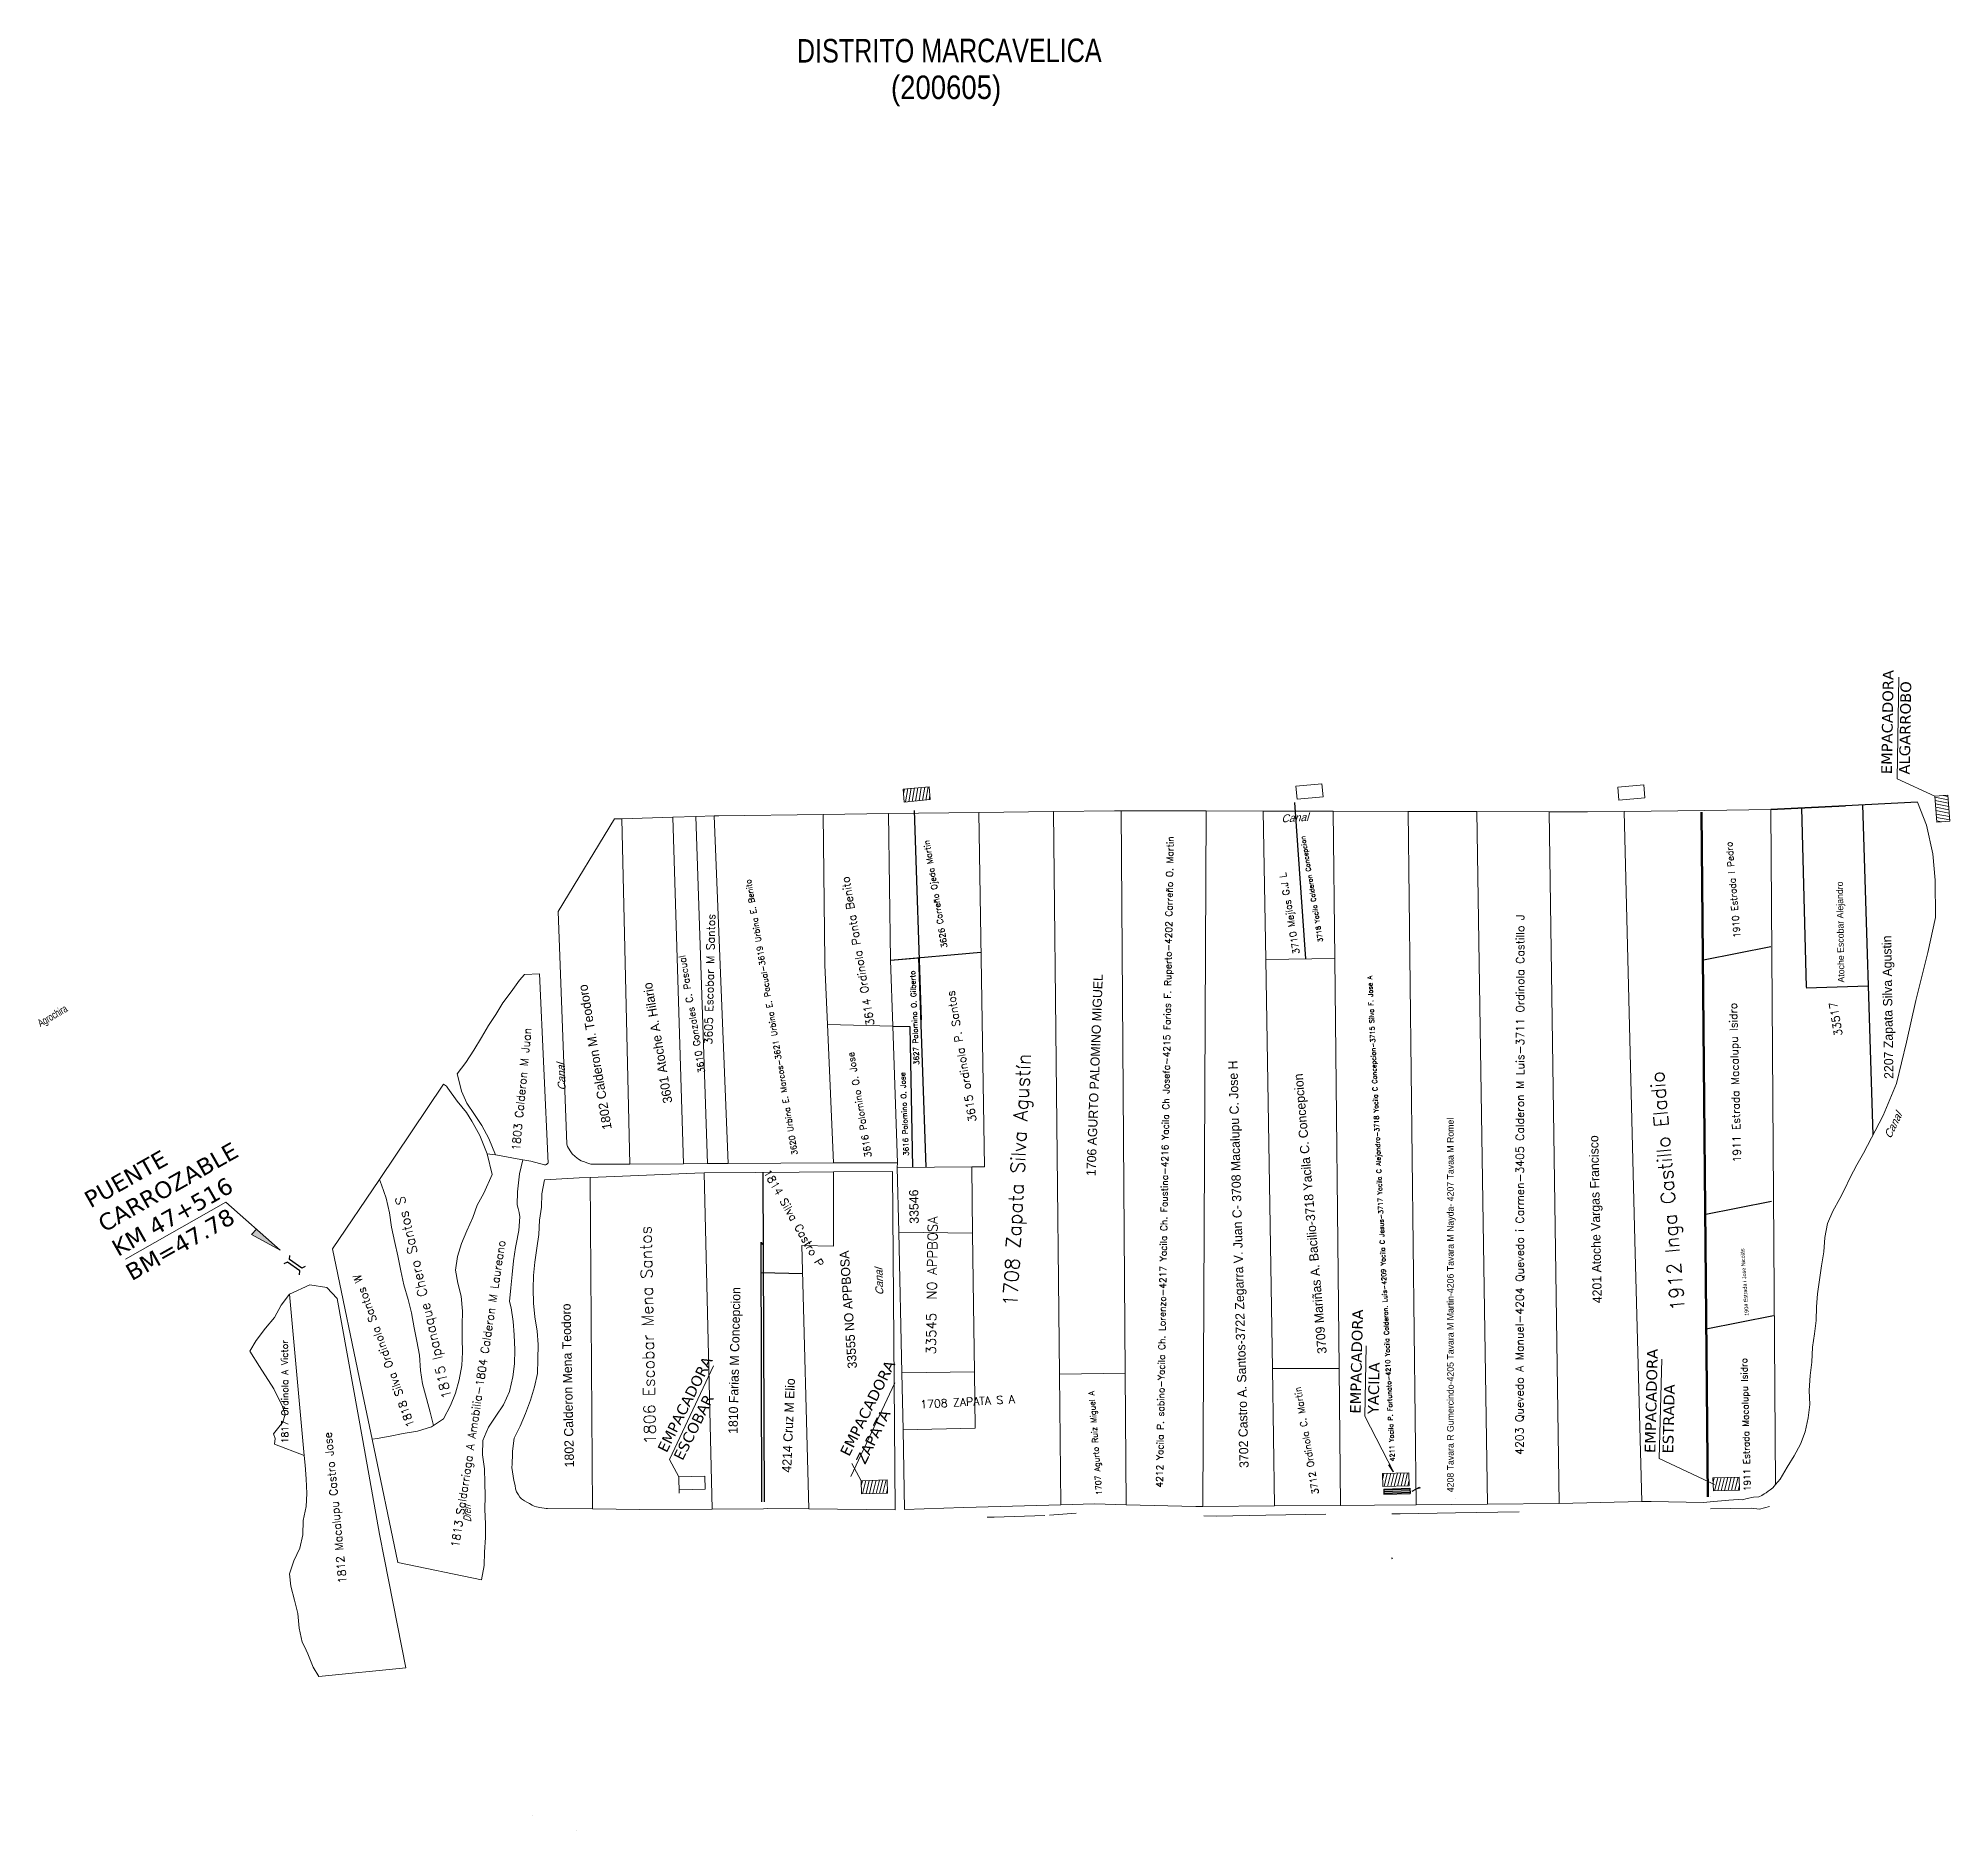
# Model space of a CAD drawing. Header units: metres. Extents: x 278 to 15006, y -2322 to 4522.
# Drawn here: x 6383 to 7845, y 2462 to 3833 of the extents above; entities that cross this region are included whole.
import ezdxf

# ---------------------------------------------------------------- set-up
doc = ezdxf.new("R2010")
doc.units = ezdxf.units.M
doc.header["$LTSCALE"] = 25.4
doc.header["$MEASUREMENT"] = 0
doc.linetypes.add('DASHED', pattern=[0.75, 0.5, -0.25])
for name, color, linetype in [('17', 7, 'Continuous'), ('34', 7, 'Continuous'), ('51', 7, 'Continuous'), ('52', 7, 'Continuous'), ('PARCELAS', 3, 'Continuous'), ('TXTPARCEL', 7, 'Continuous')]:
    doc.layers.add(name, color=color, linetype=linetype)
doc.layers.add('cable via', color=32, linetype='Continuous', lineweight=30)
doc.layers.add('MANZANAS', color=6, linetype='Continuous', lineweight=18)
doc.styles.add('Estilo1', font='simplex.shx', dxfattribs={"height": 5.1})
doc.styles.add('L140', font='simplex', dxfattribs={"height": 3.6})
doc.styles.add('L175', font='simplex', dxfattribs={"height": 4.4})
doc.styles.add('L200', font='simplex', dxfattribs={"height": 5.1})
doc.styles.add('L240', font='simplex', dxfattribs={"height": 6.1})
doc.styles.add('L290', font='simplex', dxfattribs={"height": 7.4})
doc.styles.add('L350', font='simplex', dxfattribs={"height": 8.9})
doc.styles.add('L425', font='simplex', dxfattribs={"height": 10.8})

# ---------------------------------------------------------------- blocks, each defined once
blk = doc.blocks.new('POLYLINE15')
at = {"color": 7, "linetype": 'DASHED'}
for points in [[(527728.226401, 9466689.263836), (527729.941537, 9466691.723335), (527724.985785, 9466702.211201), (527722.000789, 9466702.46115)], [(527735.19414, 9466692.543168), (527732.209144, 9466692.803116), (527727.253392, 9466703.290981), (527728.968527, 9466705.75048)]]:
    blk.add_lwpolyline(points, dxfattribs=at)

msp = doc.modelspace()

# ---------------------------------------------------------------- hatches: boundary and pattern name
at = {"layer": 'cable via', "lineweight": 20}
h = msp.add_hatch(dxfattribs=at)
h.set_pattern_fill('ANSI31', color=0, scale=20, angle=215.1254, style=0)
h.set_pattern_definition([(260.12545, (8027.314, 4728.4926), (2.462964, -0.4287288), [])])
h.paths.add_polyline_path([(7065.5, 3250.5), (7064.6, 3260.4), (7044.7, 3258.6), (7045.6, 3248.6)])
h = msp.add_hatch(dxfattribs=at)
h.set_pattern_fill('ANSI31', color=0, scale=20, angle=303.9939, style=0)
h.set_pattern_definition([(348.9939, (6385.284, 4244.7463), (0.4772835, 2.4540172), [])])
h.paths.add_polyline_path([(7844, 3254), (7834.1, 3253.2), (7835.5, 3233.3), (7845.5, 3234)])
at = {"layer": 'cable via', "lineweight": 13}
h = msp.add_hatch(color=0, dxfattribs=at)
h.paths.add_polyline_path([(6550, 2921.8), (6546.2, 2917.8), (6558.3, 2911.2), (6559.8, 2913.1)])
h.paths.add_polyline_path([(6559.8, 2913.1), (6558.3, 2911.2), (6568.1, 2905.8)])
at = {"layer": 'cable via', "lineweight": 20}
h = msp.add_hatch(dxfattribs=at)
h.set_pattern_fill('ANSI31', color=0, scale=20, angle=211.2749, style=0)
h.set_pattern_definition([(256.2749, (8490.664, 4135.539), (2.428613, -0.5931596), [])])
h.paths.add_polyline_path([(7431.8, 2725.4), (7431.5, 2735.4), (7411.5, 2734.9), (7411.8, 2724.9)])
at = {"layer": 'cable via'}
for points in [[(7417.4, 2741.9), (7416.4, 2741.6), (7419.8, 2736.1)], [(7440, 2723.6), (7439.8, 2724.6), (7434.2, 2721.5)]]:
    msp.add_hatch(color=0, dxfattribs=at).paths.add_polyline_path(points)
at = {"layer": 'cable via', "lineweight": 20}
h = msp.add_hatch(dxfattribs=at)
h.set_pattern_fill('ANSI31', color=0, scale=20, angle=211.2749, style=0)
h.set_pattern_definition([(256.2749, (8091.6818, 4130.054), (2.428613, -0.5931596), [])])
h.paths.add_polyline_path([(7032.8, 2720), (7032.6, 2730), (7012.6, 2729.4), (7012.8, 2719.4)])
h = msp.add_hatch(dxfattribs=at)
h.set_pattern_fill('ANSI31', color=0, scale=20, angle=211.2749, style=0)
h.set_pattern_definition([(256.2749, (8743.4183, 4132.2611), (2.428613, -0.5931596), [])])
h.paths.add_polyline_path([(7684.6, 2722.2), (7684.3, 2732.2), (7664.3, 2731.6), (7664.6, 2721.6)])

# ---------------------------------------------------------------- linework, layer by layer
at = {"layer": 'cable via', "color": 0, "lineweight": 20}
for p, q in [((7806.4, 3344.2), (7805.3, 3266.5)), ((7805.3, 3266.5), (7834.1, 3253.2)), ((7398.9, 2832.7), (7398, 2778.9)), ((6866, 2745.6), (6899.5, 2817.3)), ((7623.2, 2746.4), (7625.2, 2822.5)), ((7004.8, 2732.6), (7038.3, 2804.4)), ((7398, 2778.9), (7419.8, 2736.1)), ((6866, 2745.6), (6873, 2732.4)), ((7005.5, 2742.6), (7012.6, 2729.4)), ((7623.2, 2746.4), (7665.4, 2726.6)), ((6873, 2732.4), (6893, 2732.9)), ((6873.4, 2719.8), (6873, 2732.4)), ((6893.3, 2722.9), (6873.3, 2722.4)), ((6893, 2732.9), (6893.3, 2722.9))]:
    msp.add_line(p, q, dxfattribs=at)
at = {"layer": 'cable via', "color": 0, "lineweight": 100}
msp.add_line((7660.5, 2717.1), (7655.6, 3240.8), dxfattribs=at)
at = {"layer": 'cable via', "color": 0}
for p, q in [((6938.5, 2713.2), (6937.6, 2965.3)), ((6936.7, 2713.2), (6936, 2912)), ((7416.4, 2741.6), (7417.4, 2741.9)), ((7419.8, 2736.1), (7416.4, 2741.6)), ((7412.5, 2723), (7432.5, 2723.6)), ((7412.5, 2723), (7412.6, 2719)), ((7432.5, 2722.9), (7412.5, 2722.3)), ((7432.5, 2721.6), (7412.5, 2721)), ((7432.5, 2723.6), (7432.6, 2719.6)), ((7434.2, 2721.5), (7439.8, 2724.6)), ((7439.8, 2724.6), (7440, 2723.6)), ((7432.6, 2720.3), (7412.6, 2719.6)), ((7412.6, 2719), (7432.6, 2719.6)), ((7419.2, 2669.3), (7418.6, 2670.3))]:
    msp.add_line(p, q, dxfattribs=at)
at = {"layer": 'cable via', "color": 0, "lineweight": 13}
for p, q in [((6449.8, 2898.9), (6526.6, 2942.4)), ((6526.6, 2942.4), (6568.1, 2905.8)), ((6546.2, 2917.8), (6550, 2921.8)), ((6568.1, 2905.8), (6546.2, 2917.8))]:
    msp.add_line(p, q, dxfattribs=at)
at = {"layer": 'cable via', "color": 0, "lineweight": 20}
for points in [[(7365.1, 3262.7), (7366.1, 3252.7), (7346.2, 3250.9), (7345.2, 3260.8)], [(7611.4, 3261.8), (7612.3, 3251.9), (7592.4, 3250), (7591.5, 3260)], [(7064.6, 3260.4), (7065.5, 3250.5), (7045.6, 3248.6), (7044.7, 3258.6)], [(7834.1, 3253.2), (7844, 3254), (7845.5, 3234), (7835.5, 3233.3)], [(7431.5, 2735.4), (7431.8, 2725.4), (7411.8, 2724.9), (7411.5, 2734.9)], [(7032.6, 2730), (7032.8, 2720), (7012.8, 2719.4), (7012.6, 2729.4)], [(7684.3, 2732.2), (7684.6, 2722.2), (7664.6, 2721.6), (7664.3, 2731.6)]]:
    msp.add_lwpolyline(points, close=True, dxfattribs=at)
at = {"layer": 'MANZANAS', "color": 0, "linetype": 'Continuous', "lineweight": 13}
msp.add_lwpolyline([(6664.1, 2586.3), (6597.6, 2579.6), (6593.4, 2586.8), (6589.2, 2597), (6586.6, 2602.6), (6585, 2606), (6582.7, 2616.5), (6581.5, 2627.8), (6579.1, 2637.9), (6576.2, 2648.7), (6575.3, 2658.1), (6578.5, 2668), (6583, 2677.9), (6585.3, 2688.1), (6585.6, 2699), (6587.9, 2709.6), (6588.5, 2719.6), (6588, 2730.8), (6587.3, 2741.2), (6586.5, 2748.6), (6575.3, 2872.1), (6590.8, 2879.2), (6603.7, 2877.3), (6611.6, 2868.7), (6631.2, 2760.1), (6644.1, 2688.6), (6647.9, 2669.1), (6664.1, 2586.3)], close=True, dxfattribs=at)
at = {"layer": 'PARCELAS', "color": 0}
for p, q in [((7352.7, 3128.7), (7344.4, 3248.2)), ((7820.8, 3248.5), (7765.8, 3245.7)), ((7053.1, 3242.3), (7058.5, 3082)), ((7765.8, 3245.7), (7708.7, 3242.9)), ((7708.7, 3242.9), (7765.8, 3245.7)), ((7732.1, 3244.1), (7735.5, 3106.9)), ((7778.7, 3246.4), (7786.7, 2994)), ((7035.1, 3127.6), (7104.2, 3133.8)), ((7657.1, 3127.8), (7708.7, 3138)), ((7035.1, 3127.6), (7056.5, 3129.5)), ((7056.5, 3129.5), (7062, 2969.2)), ((7735.6, 3106.5), (7783.1, 3108)), ((7036.8, 3077.3), (7049.7, 3077)), ((7049.7, 3077), (7051.8, 2969.1)), ((7657.7, 2933), (7709.2, 2943.2)), ((6936, 2912), (6937, 2910.2)), ((6967.7, 2887.6), (6936.1, 2888.5)), ((7659.2, 2845.6), (7710.7, 2855.8)), ((7712.2, 2726.4), (7712.2, 2726.4)), ((7712.2, 2726.4), (7712.2, 2726.4)), ((7467, 2715.6), (7467, 2715.6)), ((7467, 2715.6), (7467, 2715.6)), ((7467, 2715.6), (7467, 2715.6)), ((7662.3, 2717.1), (7662.3, 2717.1)), ((7662.3, 2717.1), (7662.3, 2717.1)), ((7662.3, 2717.1), (7662.3, 2717.1)), ((7662.3, 2717.1), (7662.3, 2717.1)), ((7662.3, 2717.1), (7662.3, 2717.1)), ((7662.3, 2717.1), (7662.3, 2717.1)), ((6760.8, 2473), (6760.8, 2473)), ((6760.8, 2473), (6760.8, 2473)), ((6760.8, 2473), (6760.8, 2473)), ((6760.8, 2473), (6760.8, 2473)), ((6760.8, 2473), (6760.8, 2473)), ((6794.5, 2461.6), (6794.5, 2461.6)), ((6794.5, 2461.6), (6794.5, 2461.6)), ((6794.5, 2461.6), (6794.5, 2461.6)), ((6794.5, 2461.6), (6794.5, 2461.6)), ((6794.5, 2461.6), (6794.5, 2461.6)), ((6794.5, 2461.6), (6794.5, 2461.6)), ((6794.5, 2461.6), (6794.5, 2461.6)), ((6794.5, 2461.6), (6794.5, 2461.6))]:
    msp.add_line(p, q, dxfattribs=at)
at = {"layer": 'PARCELAS', "color": 0, "linetype": 'Continuous', "lineweight": 13}
for p, q in [((7658, 3242.2), (7596.4, 3241.5)), ((7596.4, 3241.5), (7604.5, 2913.3)), ((7708.7, 3242.9), (7658, 3242.2)), ((7712.2, 2726.4), (7708.7, 3242.9)), ((6892.4, 2965), (6932.1, 2965.3)), ((6898.5, 2707.7), (6892.4, 2965)), ((6965.2, 2965.5), (6932.1, 2965.3)), ((6932.1, 2965.3), (6932.1, 2965.3)), ((6991.3, 2965.8), (6965.2, 2965.5)), ((6991.4, 2908.9), (6991.3, 2965.8)), ((7604.5, 2913.3), (7610, 2713.4)), ((6972.6, 2707.8), (6967.1, 2909.3)), ((6967.1, 2909.3), (6991.4, 2908.9)), ((7704.9, 2720.2), (7706.5, 2721.3)), ((7706.5, 2721.3), (7708.1, 2722.4)), ((7708.1, 2722.4), (7710.2, 2724)), ((7710.2, 2724), (7711.1, 2725.2)), ((7711.1, 2725.2), (7712.2, 2726.4)), ((7712.2, 2726.4), (7712.2, 2726.4)), ((6937.9, 2708), (6898.5, 2707.7)), ((6937.9, 2708), (6941.3, 2708.1)), ((6937.9, 2708), (6937.9, 2708)), ((6941.3, 2708.1), (6972.6, 2707.8)), ((7610, 2713.4), (7617.1, 2713.5)), ((7617.1, 2713.5), (7657, 2712.8)), ((7657, 2712.8), (7662.1, 2713.3)), ((7662.1, 2713.3), (7676.4, 2714.5)), ((7662.1, 2713.3), (7662.1, 2713.3)), ((7662.3, 2707.8), (7693.6, 2708.3)), ((7676.4, 2714.5), (7683.5, 2715)), ((7683.5, 2715), (7686.7, 2714.8)), ((7686.7, 2714.8), (7690.4, 2715.7)), ((7690.4, 2715.7), (7695.3, 2716.8)), ((7693.6, 2708.3), (7699.9, 2707.7)), ((7695.3, 2716.8), (7699.3, 2717.2)), ((7699.3, 2717.2), (7701.6, 2718.1)), ((7699.9, 2707.7), (7707.6, 2709.7)), ((7701.6, 2718.1), (7703.5, 2719.3)), ((7703.5, 2719.3), (7704.9, 2720.2)), ((7108.9, 2701.6), (7114.3, 2701.6)), ((7114.3, 2701.6), (7153.1, 2702.8)), ((7177.1, 2704.7), (7156.8, 2703.1)), ((7274.8, 2702.6), (7284.1, 2702.4)), ((7284.1, 2702.4), (7322.1, 2703)), ((7322.1, 2703), (7368.1, 2703.7)), ((7418.7, 2704.1), (7425.1, 2704.1)), ((7425.1, 2704.1), (7467.2, 2704.9)), ((7467.2, 2704.9), (7516.1, 2705.6))]:
    msp.add_line(p, q, dxfattribs=at)
for points in [[(7708.7, 3242.9), (7820.8, 3248.5), (7827.6, 3231), (7832.6, 3209), (7834.2, 3188.8), (7834.6, 3160.3), (7828.6, 3133.6), (7819.4, 3096.7), (7812.5, 3064.9), (7804.8, 3033.4), (7794.6, 3008.8), (7779.4, 2980.1), (7774.5, 2971.2), (7769.4, 2961.5), (7764.9, 2952.1), (7761.3, 2945.3), (7756.1, 2935.6), (7751.9, 2926.2), (7749.8, 2915.5), (7749.1, 2904.5), (7747.4, 2893.7), (7745.9, 2883.1), (7744.3, 2872.4), (7743.6, 2862.4), (7743.2, 2851.9), (7741.9, 2841.9), (7740.4, 2831.5), (7739.9, 2820), (7738.6, 2809.8), (7737.9, 2798.5), (7738.3, 2787.7), (7737.1, 2777.5), (7734.9, 2766.9), (7731.3, 2757.3), (7726.4, 2748.5), (7721, 2739.8), (7715.8, 2730.5), (7712.2, 2726.4), (7708.7, 3242.9)], [(6835.5, 2971.7), (6829.5, 3235.9), (6823.8, 3235.8), (6780.7, 3164.9), (6787.3, 2986.8), (6787.9, 2985), (6789.9, 2981.9), (6791.5, 2979.6), (6793.8, 2977.5), (6796.3, 2975.3), (6798.3, 2974.2), (6800.9, 2973.3), (6802.7, 2972.7), (6805.7, 2971.6), (6835.5, 2971.7)], [(6829.5, 3235.9), (6835.5, 2971.7), (6876.6, 2971.9), (6868.5, 3237.1), (6829.5, 3235.9)], [(6868.5, 3237.1), (6876.6, 2971.9), (6895, 2972), (6886, 3237.7), (6868.5, 3237.1)], [(6886, 3237.7), (6895, 2972), (6910.8, 2972.1), (6900, 3238.1), (6886, 3237.7)], [(6900, 3238.1), (6910.8, 2972.1), (6991.3, 2972.5), (6986.7, 3078.4), (6984.8, 3124.2), (6984.7, 3127.2), (6983.6, 3239.2), (6903.6, 3238.2), (6900, 3238.1)], [(7035.1, 3127.6), (7033.5, 3239.9), (6983.6, 3239.2), (6984.7, 3127.2), (6984.8, 3124.2), (6986.7, 3078.4), (7036.8, 3077.3), (7035.1, 3127.6)], [(7097.2, 2969.5), (7040.2, 2969), (7040.3, 2972.7), (7036.8, 3077.3), (7035.1, 3127.6), (7033.5, 3239.9), (7102.5, 3240.7), (7106.9, 2969.6), (7097.2, 2969.5)], [(7102.5, 3240.7), (7106.9, 2969.6), (7097.2, 2969.5), (7097.8, 2918.9), (7098.6, 2864), (7099.3, 2812.7), (7099.8, 2769.5), (7044.6, 2768.3), (7045.8, 2707.4), (7090.8, 2708.9), (7100.6, 2709.2), (7165.4, 2711), (7164.4, 2811), (7159.8, 3241.4), (7102.5, 3240.7)], [(7211.5, 3242), (7214.6, 2811.7), (7164.4, 2811), (7159.8, 3241.4), (7206.4, 3242), (7211.5, 3242)], [(7215.4, 2711), (7214.6, 2811.7), (7211.5, 3242), (7276.6, 3241.8), (7274.1, 2709.6), (7268.6, 2709.6), (7215.4, 2711)], [(7327.2, 2815.3), (7322.1, 3128.2), (7320.2, 3241.7), (7276.6, 3241.8), (7274.1, 2709.6), (7328.9, 2710.1), (7327.2, 2815.3)], [(7322.1, 3128.2), (7320.2, 3241.7), (7373.7, 3241.6), (7374.9, 3129), (7322.1, 3128.2)], [(7374.9, 3129), (7373.7, 3241.6), (7431, 3241.5), (7437.3, 2711), (7405.3, 2710.8), (7379.4, 2710.5), (7378.3, 2815.3), (7374.9, 3129)], [(7491.8, 2711.5), (7483.6, 3241.3), (7431, 3241.5), (7437.3, 2711), (7491.8, 2711.5)], [(7546.7, 2712), (7539.1, 3241.2), (7483.6, 3241.3), (7491.8, 2711.5), (7546.7, 2712)], [(7610, 2713.4), (7604.5, 2913.3), (7596.4, 3241.5), (7568.3, 3241.1), (7539.1, 3241.2), (7546.7, 2712), (7610, 2713.4)], [(6753.6, 2974.9), (6759.8, 2973.8), (6770.4, 2971), (6771.3, 2971.1), (6771.9, 2971.4), (6772.6, 2972), (6773.2, 2972.4), (6766.5, 3117.2), (6754.9, 3116.8), (6751.2, 3112.3), (6744.9, 3103.5), (6738.5, 3095), (6733, 3086), (6727.4, 3077.6), (6722, 3068.5), (6716.3, 3058.8), (6710.1, 3049.5), (6703.5, 3040.6), (6704.2, 3037.8), (6706.7, 3027.5), (6711, 3018.3), (6716.7, 3009.7), (6722.3, 3001.2), (6727.7, 2991.3), (6732.8, 2978.7), (6737.2, 2978), (6749.3, 2975.7), (6753.6, 2974.9)], [(7374.9, 3129), (7322.1, 3128.2), (7327.2, 2815.3), (7378.3, 2815.3), (7374.9, 3129)], [(6986.7, 3078.4), (7036.8, 3077.3), (7040.3, 2972.7), (6991.3, 2972.5), (6986.7, 3078.4)], [(6685.3, 2771.6), (6682.7, 2781.9), (6679.9, 2792.3), (6677, 2803.5), (6675.5, 2813.8), (6674.6, 2825.5), (6672.6, 2836.1), (6670.7, 2846.4), (6668.6, 2857.8), (6666, 2868.1), (6662.7, 2879.4), (6660.5, 2890.1), (6658, 2901.5), (6655.8, 2911.6), (6653.2, 2923.3), (6651.7, 2934.4), (6649.1, 2945.7), (6645.6, 2955.9), (6644, 2959.9), (6693, 3032.9), (6695.2, 3031.3), (6696.4, 3029.8), (6703.6, 3019.8), (6710.5, 3011.1), (6714.7, 3004.5), (6715.7, 3002.7), (6720.9, 2993.4), (6726.5, 2979.6), (6730.2, 2963.7), (6723.9, 2949.3), (6718.9, 2940.2), (6715.5, 2930.9), (6710.9, 2920.6), (6706.7, 2910.9), (6703.8, 2901), (6702.2, 2890.5), (6704.1, 2880.6), (6706.5, 2870.5), (6707.6, 2859.2), (6707.3, 2848.3), (6707.3, 2838.2), (6707.6, 2827.7), (6707, 2817.6), (6705.1, 2806.5), (6702.1, 2796.3), (6698.4, 2787), (6693, 2776.7), (6685.3, 2771.6)], [(6693, 2776.7), (6698.4, 2787), (6702.1, 2796.3), (6705.1, 2806.5), (6707, 2817.6), (6707.6, 2827.7), (6707.3, 2838.2), (6707.3, 2848.3), (6707.6, 2859.2), (6706.5, 2870.5), (6704.1, 2880.6), (6702.2, 2890.5), (6703.8, 2901), (6706.7, 2910.9), (6710.9, 2920.6), (6715.5, 2930.9), (6718.9, 2940.2), (6723.9, 2949.3), (6730.2, 2963.7), (6726.5, 2979.6), (6732.8, 2978.7), (6737.2, 2978), (6749.3, 2975.7), (6753.6, 2974.9), (6751.2, 2964.2), (6749.7, 2950.5), (6749.3, 2940.4), (6750.2, 2937.6), (6750.9, 2934.5), (6751.4, 2931.2), (6750.7, 2920.9), (6748.6, 2910.5), (6748.2, 2907.9), (6746.7, 2897.7), (6745.6, 2887.3), (6744.5, 2876.9), (6743.6, 2866.6), (6744.7, 2861.8), (6746.3, 2851.3), (6747.2, 2840.9), (6747.5, 2829.5), (6747.4, 2818.8), (6746.1, 2808.8), (6743.5, 2797.6), (6738.8, 2787.5), (6733.1, 2778.8), (6727.5, 2770.3), (6725.7, 2766.2), (6723, 2760.1), (6722.9, 2749.3), (6724.4, 2738.6), (6724.6, 2727.8), (6724.9, 2717.8), (6724.7, 2707.4), (6725.2, 2696.4), (6725.1, 2685.9), (6724.5, 2674.8), (6724.1, 2664.5), (6722.1, 2653.6), (6658.1, 2666.9), (6638.4, 2761.1), (6642.2, 2761.7), (6652.1, 2763.6), (6662.1, 2765.5), (6673.2, 2767.4), (6683.9, 2770.7), (6685.3, 2771.6), (6693, 2776.7)], [(7097.2, 2969.5), (7040.2, 2969), (7041.4, 2919.6), (7097.8, 2918.9), (7097.2, 2969.5)], [(6685.3, 2771.6), (6682.7, 2781.9), (6679.9, 2792.3), (6677, 2803.5), (6675.5, 2813.8), (6674.6, 2825.5), (6672.6, 2836.1), (6670.7, 2846.4), (6668.6, 2857.8), (6666, 2868.1), (6662.7, 2879.4), (6660.5, 2890.1), (6658, 2901.5), (6655.8, 2911.6), (6653.2, 2923.3), (6651.7, 2934.4), (6649.1, 2945.7), (6645.6, 2955.9), (6644, 2959.9), (6608.2, 2906.8), (6631.3, 2795.1), (6638.4, 2761.1), (6642.2, 2761.7), (6652.1, 2763.6), (6662.1, 2765.5), (6673.2, 2767.4), (6683.9, 2770.7), (6685.3, 2771.6)], [(6806.9, 2707.8), (6805.2, 2961.4), (6796.9, 2961.1), (6770.3, 2959.5), (6768.2, 2949), (6768, 2938.6), (6766.5, 2928.8), (6766, 2917.8), (6764.4, 2907.4), (6763, 2896.6), (6761.8, 2886.3), (6761.5, 2876.2), (6762, 2865.2), (6763, 2854.9), (6764.6, 2843.9), (6765.5, 2833.5), (6765.1, 2822.2), (6765, 2811.4), (6762.6, 2801.3), (6759.5, 2791.1), (6755.8, 2780.8), (6751.6, 2771.1), (6747.2, 2762), (6745.8, 2752.1), (6745.7, 2750), (6745.5, 2742), (6745.2, 2739.5), (6746.8, 2729.6), (6747.9, 2725.7), (6748.2, 2723.3), (6749, 2720.9), (6750.5, 2718.5), (6751.5, 2716.9), (6752.8, 2715.5), (6755, 2714), (6756.9, 2713), (6758.8, 2712), (6760.8, 2710.7), (6762.5, 2709.9), (6764.2, 2709.4), (6766.7, 2709), (6768.3, 2708.7), (6770.1, 2708.3), (6771.5, 2708.2), (6772.5, 2708.2), (6806.9, 2707.8)], [(6892.4, 2965), (6898.5, 2707.7), (6843.3, 2707.4), (6806.9, 2707.8), (6805.2, 2961.4), (6885.2, 2964.7), (6892.4, 2965)], [(6972.6, 2707.8), (7038.5, 2707.1), (7036.6, 2966.1), (6991.3, 2965.8), (6991.4, 2908.9), (6967.1, 2909.3)], [(7097.8, 2918.9), (7098.6, 2864), (7099.3, 2812.7), (7043.7, 2812), (7041.4, 2919.6)], [(6586.5, 2748.6), (6563.6, 2757.3), (6564.3, 2761.8), (6562.9, 2765.2), (6570, 2774.1), (6571.8, 2780.2), (6569.8, 2786.3), (6563.2, 2799.6), (6552.3, 2816.8), (6544.8, 2828.4), (6549.8, 2836.8), (6556.8, 2846), (6563.6, 2854.3), (6568.9, 2863.6), (6575.3, 2872.1), (6586.5, 2748.6)], [(7043.7, 2812), (7099.3, 2812.7), (7099.8, 2769.5), (7044.6, 2768.3), (7043.7, 2812)], [(7215.4, 2711), (7191, 2711.7), (7165.4, 2711), (7164.4, 2811), (7214.6, 2811.7)], [(7378.3, 2815.3), (7327.2, 2815.3), (7328.9, 2710.1), (7379.4, 2710.5), (7378.3, 2815.3)]]:
    msp.add_lwpolyline(points, close=True, dxfattribs=at)

# ---------------------------------------------------------------- block references
at = {"layer": '17', "color": 0, "lineweight": 13, "rotation": 29.54694759171246}
msp.add_blockref('POLYLINE15', (4215855.2, -8492919.5), dxfattribs=at)

# ---------------------------------------------------------------- texts
at = {"layer": '34', "color": 0, "lineweight": 13}
for s, height, width, p in [('DISTRITO MARCAVELICA', 17.996, 0.8, (6963.4, 3814.4)), ('(200605)', 18, 0.875, (7035.4, 3786.4))]:
    msp.add_text(s, height=height, rotation=0.1, dxfattribs=dict(at, width=width)).set_placement(p)
at = {"layer": '51', "color": 0, "lineweight": 13, "width": 0.666667}
msp.add_text('Agrochira', height=5.95, rotation=30.5469, dxfattribs=at).set_placement((6384.7, 3076.3))
at = {"layer": '51', "color": 0, "lineweight": 13, "style": 'L240'}
msp.add_text('1812 Macalupu Castro Jose', height=6.1, rotation=95.748, dxfattribs=at).set_placement((6618.9, 2651.3))
at = {"layer": '52', "color": 0, "lineweight": 13, "oblique": 20}
for rotation, p in [(3.6469, (7334.1, 3233)), (92.0469, (6786.5, 3028)), (64.1469, (7800.2, 2990.6)), (92.0469, (7029.6, 2871.3))]:
    msp.add_text('Canal', height=5.95, rotation=rotation, dxfattribs=at).set_placement(p)
at = {"layer": '52', "color": 0, "lineweight": 13, "oblique": 20, "width": 0.75}
msp.add_text('Dren', height=5.95, rotation=92.0469, dxfattribs=at).set_placement((6714.3, 2697.7))
at = {"layer": 'cable via', "color": 0, "lineweight": 20, "char_height": 8.192, "width": 629.187, "attachment_point": 1}
for s, insert, rotation in [('{\\fVerdana|b0|i0|c0|p34;EMPACADORA\\PALGARROBO}', (7793, 3270), 89.0359), ('{\\fVerdana|b0|i0|c0|p34;EMPACADORA\\PYACILA}', (7386.5, 2780.8), 88.6317), ('{\\fVerdana|b0|i0|c0|p34;EMPACADORA\\PESTRADA}', (7612, 2750.7), 88.6317), ('{\\fVerdana|b0|i0|c0|p34;EMPACADORA\\PESCOBAR}', (6856.4, 2754), 63.54), ('{\\fVerdana|b0|i0|c0|p34;EMPACADORA\\PZAPATA}', (6996, 2751.1), 63.54)]:
    msp.add_mtext(s, dxfattribs=dict(at, insert=insert, rotation=rotation))
at = {"layer": 'cable via', "color": 0, "lineweight": 13, "insert": (6416.6, 2948.8), "char_height": 12.8, "width": 983.104, "attachment_point": 1, "rotation": 29.5469}
msp.add_mtext('{\\fVerdana|b0|i0|c0|p34;PUENTE\\PCARROZABLE\\PKM 47+516\\PBM=47.78}', dxfattribs=at)
at = {"layer": 'PARCELAS', "color": 0, "style": 'L240'}
msp.add_text('1814 Silva Castro P', height=6.1, rotation=299.5469, dxfattribs=at).set_placement((6937.6, 2965.3))
at = {"layer": 'PARCELAS', "color": 0, "attachment_point": 1, "style": 'Estilo1'}
for s, insert, char_height, width, rotation in [('1910 Estrada I Pedro', (7680.3, 3144.6), 5, 181.975, 94.9035), ('1911 Estrada Macalupu Isidro', (7679.8, 2972.9), 6, 164.41, 91.4858), ('1911 Estrada Macalupu Isidro', (7688.1, 2721.4), 5, 164.41, 91.4858)]:
    msp.add_mtext(s, dxfattribs=dict(at, insert=insert, char_height=char_height, width=width, rotation=rotation))
at = {"layer": 'TXTPARCEL', "color": 0, "lineweight": 13}
for s, height, rotation, style, p in [('3626 Carreño Ojeda Martin', 4.5, 99.6469, 'L240', (7078.6, 3137.4)), ('4212 Yacila P. sabino-Yacila Ch. Lorenzo-4217 Yacila Ch. Faustina-4216 Yacila Ch Josefa-4215 Farias F. Ruperto-4202 Carreño O. Martin', 5.1, 89.0423, 'L200', (7243.3, 2724.1)), ('3718 Yacila Calderon Concepcion', 3.6, 99.6469, 'L140', (7365.9, 3141.9)), ('3620 Urbina E. Marcos-3621 Urbina E. Pacual-3619 Urbina E. Benito', 4.4, 99.6469, 'L175', (6964, 2979)), ('3614 Ordinola Panta Benito', 6.1, 99.6469, 'L240', (7022.7, 3078.1)), ('3710 Mejías G.J L', 5.1, 99.6469, 'L200', (7348.1, 3132.8)), ('3605 Escobar M Santos', 6.1, 88.6822, 'L240', (6898.6, 3063.1)), ('4203 Quevedo A Manuel-4204 Quevedo i Carmen-3405 Calderon M Luis-3711 Ordinola Castillo J', 6.1, 89.9158, 'L240', (7519.3, 2749.2)), ('3610 Gonzales C. Pascual', 5.1, 99.6469, 'L200', (6893.2, 3041.7)), ('3627 Palomino O. Gilberto', 4, 92.5831, 'L200', (7057, 3047.6)), ('4211 Yacila P. Fortunato-4210 Yacila Calderon. Luis-4209 Yacila C Jesus-3717 Yacila C Alejandro-3718 Yacila C Concepcion-3715 Silva F. Jose A', 3.6, 92.6881, 'L140', (7420.9, 2744.3)), ('3615 ordinola P. Santos', 6.1, 99.6469, 'L240', (7100.9, 3004.5)), ('33517', 6.1, 99.6469, 'L240', (7763.4, 3070.2)), ('1803 Calderon M Juan', 6.1, 84.5357, 'L240', (6751.3, 2981.7)), ('3616 Palomino O. Jose', 5.1, 99.6469, 'L200', (7020.6, 2977.3)), ('1708 Zapata Silva Agustín', 10.8, 86.8221, 'L425', (7131.8, 2862.5)), ('3616 Palomino O. Jose', 4, 92.5831, 'L200', (7049.1, 2978.1)), ('1912 Inga Castillo Eladio', 10.8, 94.9849, 'L425', (7642.8, 2859.9)), ('1815 Ipanaque Chero Santos S', 7.4, 103.1821, 'L290', (6699.2, 2793.2)), ('33545  NO APPBOSA', 7.4, 89.25, 'L290', (7069.7, 2826)), ('1813 Saldarriaga A Amabilia-1804 Calderon M Laureano', 6.1, 81.3732, 'L240', (6704.8, 2678.1)), ('1806 Escobar Mena Santos', 8.9, 91.2183, 'L350', (6855.6, 2757.4)), ('1818 Silva Ordinola Santos W', 6.1, 109.6469, 'L240', (6670.8, 2771.7)), ('1817 Ordinola A Victor', 5.1, 90.2469, 'L200', (6574.3, 2758.1)), ('1708 ZAPATA S A', 6.1, 3.2469, 'L240', (7058, 2784.7)), ('1707 Agurto Ruiz Miguel A', 4.4, 94.3469, 'L175', (7196.9, 2718.6)), ('3712 Ordinola C. Martin', 5.1, 99.6469, 'L200', (7362.8, 2719.5))]:
    msp.add_text(s, height=height, rotation=rotation, dxfattribs=dict(at, style=style)).set_placement(p)
for s, height, rotation, p in [('Atoche Escobar Alejandro', 5, 90.8915, (7764.9, 3110.6)), ('2207 Zapata Silva Agustin', 7.026, 90.8915, (7802.4, 3036.9)), ('1706 AGURTO PALOMINO MIGUEL', 7.026, 87.9281, (7191.9, 2962.4)), ('1802 Calderon M. Teodoro', 7.034, 99.6469, (6821.8, 2998.7)), ('3601 Atoche A. Hilario', 7.034, 99.6469, (6868.2, 3018.8)), ('3702 Castro A. Santos-3722 Zegarra V. Juan C- 3708 Macalupu C. Jose H', 7.026, 91.5945, (7309.1, 2739.3)), ('3709 Mariñas A. Bacilio-3718 Yacila C. Concepcion', 7.026, 94.9042, (7368.8, 2826.8)), ('4208 Tavara R Gumercindo-4205 Tavara M Martin-4206 Tavara M Nayda- 4207 Tavaa M Romel', 5, 89.9994, (7465.9, 2720.6)), ('4201 Atoche Vargas Francisco', 7.026, 91.2396, (7579.3, 2865.3)), ('33546', 7.03, 91.0469, (7056.7, 2926.1)), ('33555 NO APPBOSA', 7.026, 94.0469, (7009.4, 2815.5)), ('1904 Estrada I Jose Nicolás  ', 3, 93.8661, (7691.7, 2855.7)), ('1810 Farias M Concepcion', 7.026, 88.8469, (6918, 2765.2)), ('1802 Calderon Mena Teodoro', 7.026, 91.2266, (6792.9, 2739.7)), ('4214 Cruz M Elio', 7.034, 87.6469, (6959, 2735.5))]:
    msp.add_text(s, height=height, rotation=rotation, dxfattribs=at).set_placement(p)

doc.saveas('drawing.dxf')
